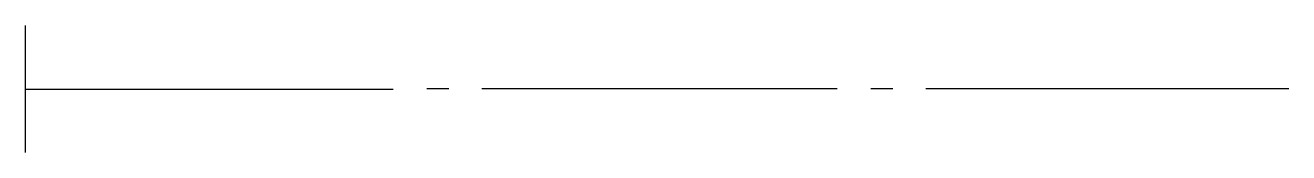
# Model space of a CAD drawing. Header units: metres. Extents: x 13524.7 to 13544.6, y 18503.3 to 18505.3.
import ezdxf

# ---------------------------------------------------------------- set-up
doc = ezdxf.new("R2010")
doc.units = ezdxf.units.M

msp = doc.modelspace()

# ---------------------------------------------------------------- linework, layer by layer
for points in [[(13524.66, 18505.26), (13524.66, 18503.26)], [(13524.66, 18504.26), (13530.46, 18504.26)], [(13530.99, 18504.27), (13531.34, 18504.27)], [(13531.86, 18504.27), (13537.46, 18504.27)], [(13537.99, 18504.27), (13538.34, 18504.27)], [(13538.86, 18504.27), (13544.58, 18504.27)]]:
    msp.add_lwpolyline(points)

doc.saveas('drawing.dxf')
